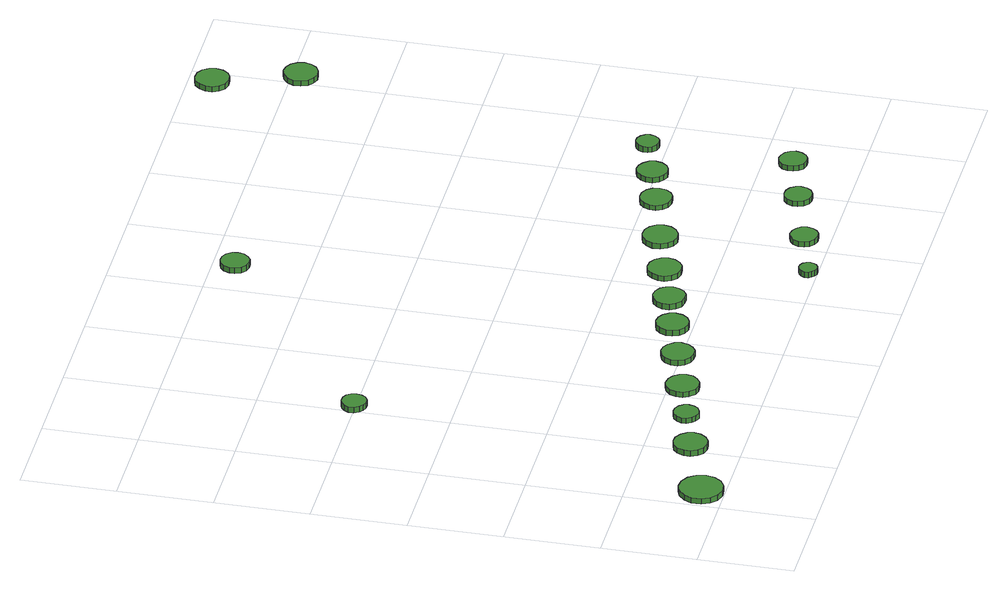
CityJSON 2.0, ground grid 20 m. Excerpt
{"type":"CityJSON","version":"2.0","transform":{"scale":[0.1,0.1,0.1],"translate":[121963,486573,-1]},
"CityObjects":{
"tree1":{"type":"SolitaryVegetationObject","attributes":{"function":"something"},"geometry":[{"type":"MultiSurface","lod":"1","boundaries":[[[0,1,2,3,4,5,6,7,8,9,10,11,12,13,14]],[[15,16,17,18,19,20,21,22,23,24,25,26,27,28,29]],[[0,29,28,1]],[[1,28,27,2]],[[2,27,26,3]],[[3,26,25,4]],[[4,25,24,5]],[[5,24,23,6]],[[6,23,22,7]],[[7,22,21,8]],[[8,21,20,9]],[[9,20,19,10]],[[10,19,18,11]],[[11,18,17,12]],[[12,17,16,13]],[[13,16,15,14]],[[14,15,29,0]]]}]},
"tree2":{"type":"SolitaryVegetationObject","attributes":{"function":"something"},"geometry":[{"type":"MultiSurface","lod":"1","boundaries":[[[30,31,32,33,34,35,36,37,38,39,40,41,42,43,44]],[[45,46,47,48,49,50,51,52,53,54,55,56,57,58,59]],[[30,59,58,31]],[[31,58,57,32]],[[32,57,56,33]],[[33,56,55,34]],[[34,55,54,35]],[[35,54,53,36]],[[36,53,52,37]],[[37,52,51,38]],[[38,51,50,39]],[[39,50,49,40]],[[40,49,48,41]],[[41,48,47,42]],[[42,47,46,43]],[[43,46,45,44]],[[44,45,59,30]]]}]},
"tree3":{"type":"SolitaryVegetationObject","attributes":{"function":"something"},"geometry":[{"type":"MultiSurface","lod":"1","boundaries":[[[60,61,62,63,64,65,66,67,68,69,70,71,72,73,74]],[[75,76,77,78,79,80,81,82,83,84,85,86,87,88,89]],[[60,89,88,61]],[[61,88,87,62]],[[62,87,86,63]],[[63,86,85,64]],[[64,85,84,65]],[[65,84,83,66]],[[66,83,82,67]],[[67,82,81,68]],[[68,81,80,69]],[[69,80,79,70]],[[70,79,78,71]],[[71,78,77,72]],[[72,77,76,73]],[[73,76,75,74]],[[74,75,89,60]]]}]},
"tree4":{"type":"SolitaryVegetationObject","attributes":{"function":"something"},"geometry":[{"type":"MultiSurface","lod":"1","boundaries":[[[90,91,92,93,94,95,96,97,98,99,100,101,102,103,104]],[[105,106,107,108,109,110,111,112,113,114,115,116,117,118,119]],[[90,119,118,91]],[[91,118,117,92]],[[92,117,116,93]],[[93,116,115,94]],[[94,115,114,95]],[[95,114,113,96]],[[96,113,112,97]],[[97,112,111,98]],[[98,111,110,99]],[[99,110,109,100]],[[100,109,108,101]],[[101,108,107,102]],[[102,107,106,103]],[[103,106,105,104]],[[104,105,119,90]]]}]},
"tree5":{"type":"SolitaryVegetationObject","attributes":{"function":"something"},"geometry":[{"type":"MultiSurface","lod":"1","boundaries":[[[120,121,122,123,124,125,126,127,128,129,130,131,132,133,134]],[[135,136,137,138,139,140,141,142,143,144,145,146,147,148,149]],[[120,149,148,121]],[[121,148,147,122]],[[122,147,146,123]],[[123,146,145,124]],[[124,145,144,125]],[[125,144,143,126]],[[126,143,142,127]],[[127,142,141,128]],[[128,141,140,129]],[[129,140,139,130]],[[130,139,138,131]],[[131,138,137,132]],[[132,137,136,133]],[[133,136,135,134]],[[134,135,149,120]]]}]},
"tree6":{"type":"SolitaryVegetationObject","attributes":{"function":"something"},"geometry":[{"type":"MultiSurface","lod":"1","boundaries":[[[150,151,152,153,154,155,156,157,158,159,160,161,162,163,164]],[[165,166,167,168,169,170,171,172,173,174,175,176,177,178,179]],[[150,179,178,151]],[[151,178,177,152]],[[152,177,176,153]],[[153,176,175,154]],[[154,175,174,155]],[[155,174,173,156]],[[156,173,172,157]],[[157,172,171,158]],[[158,171,170,159]],[[159,170,169,160]],[[160,169,168,161]],[[161,168,167,162]],[[162,167,166,163]],[[163,166,165,164]],[[164,165,179,150]]]}]},
"tree7":{"type":"SolitaryVegetationObject","attributes":{"function":"something"},"geometry":[{"type":"MultiSurface","lod":"1","boundaries":[[[180,181,182,183,184,185,186,187,188,189,190,191,192,193,194]],[[195,196,197,198,199,200,201,202,203,204,205,206,207,208,209]],[[180,209,208,181]],[[181,208,207,182]],[[182,207,206,183]],[[183,206,205,184]],[[184,205,204,185]],[[185,204,203,186]],[[186,203,202,187]],[[187,202,201,188]],[[188,201,200,189]],[[189,200,199,190]],[[190,199,198,191]],[[191,198,197,192]],[[192,197,196,193]],[[193,196,195,194]],[[194,195,209,180]]]}]},
"tree8":{"type":"SolitaryVegetationObject","attributes":{"function":"something"},"geometry":[{"type":"MultiSurface","lod":"1","boundaries":[[[210,211,212,213,214,215,216,217,218,219,220,221,222,223,224]],[[225,226,227,228,229,230,231,232,233,234,235,236,237,238,239]],[[210,239,238,211]],[[211,238,237,212]],[[212,237,236,213]],[[213,236,235,214]],[[214,235,234,215]],[[215,234,233,216]],[[216,233,232,217]],[[217,232,231,218]],[[218,231,230,219]],[[219,230,229,220]],[[220,229,228,221]],[[221,228,227,222]],[[222,227,226,223]],[[223,226,225,224]],[[224,225,239,210]]]}]},
"tree9":{"type":"SolitaryVegetationObject","attributes":{"function":"something"},"geometry":[{"type":"MultiSurface","lod":"1","boundaries":[[[240,241,242,243,244,245,246,247,248,249,250,251,252,253,254]],[[255,256,257,258,259,260,261,262,263,264,265,266,267,268,269]],[[240,269,268,241]],[[241,268,267,242]],[[242,267,266,243]],[[243,266,265,244]],[[244,265,264,245]],[[245,264,263,246]],[[246,263,262,247]],[[247,262,261,248]],[[248,261,260,249]],[[249,260,259,250]],[[250,259,258,251]],[[251,258,257,252]],[[252,257,256,253]],[[253,256,255,254]],[[254,255,269,240]]]}]},
"tree10":{"type":"SolitaryVegetationObject","attributes":{"function":"something"},"geometry":[{"type":"MultiSurface","lod":"1","boundaries":[[[270,271,272,273,274,275,276,277,278,279,280,281,282,283,284]],[[285,286,287,288,289,290,291,292,293,294,295,296,297,298,299]],[[270,299,298,271]],[[271,298,297,272]],[[272,297,296,273]],[[273,296,295,274]],[[274,295,294,275]],[[275,294,293,276]],[[276,293,292,277]],[[277,292,291,278]],[[278,291,290,279]],[[279,290,289,280]],[[280,289,288,281]],[[281,288,287,282]],[[282,287,286,283]],[[283,286,285,284]],[[284,285,299,270]]]}]},
"tree11":{"type":"SolitaryVegetationObject","attributes":{"function":"something"},"geometry":[{"type":"MultiSurface","lod":"1","boundaries":[[[300,301,302,303,304,305,306,307,308,309,310,311,312,313,314]],[[315,316,317,318,319,320,321,322,323,324,325,326,327,328,329]],[[300,329,328,301]],[[301,328,327,302]],[[302,327,326,303]],[[303,326,325,304]],[[304,325,324,305]],[[305,324,323,306]],[[306,323,322,307]],[[307,322,321,308]],[[308,321,320,309]],[[309,320,319,310]],[[310,319,318,311]],[[311,318,317,312]],[[312,317,316,313]],[[313,316,315,314]],[[314,315,329,300]]]}]},
"tree12":{"type":"SolitaryVegetationObject","attributes":{"function":"something"},"geometry":[{"type":"MultiSurface","lod":"1","boundaries":[[[330,331,332,333,334,335,336,337,338,339,340,341,342,343,344]],[[345,346,347,348,349,350,351,352,353,354,355,356,357,358,359]],[[330,359,358,331]],[[331,358,357,332]],[[332,357,356,333]],[[333,356,355,334]],[[334,355,354,335]],[[335,354,353,336]],[[336,353,352,337]],[[337,352,351,338]],[[338,351,350,339]],[[339,350,349,340]],[[340,349,348,341]],[[341,348,347,342]],[[342,347,346,343]],[[343,346,345,344]],[[344,345,359,330]]]}]},
"tree13":{"type":"SolitaryVegetationObject","attributes":{"function":"something"},"geometry":[{"type":"MultiSurface","lod":"1","boundaries":[[[360,361,362,363,364,365,366,367,368,369,370,371,372,373,374]],[[375,376,377,378,379,380,381,382,383,384,385,386,387,388,389]],[[360,389,388,361]],[[361,388,387,362]],[[362,387,386,363]],[[363,386,385,364]],[[364,385,384,365]],[[365,384,383,366]],[[366,383,382,367]],[[367,382,381,368]],[[368,381,380,369]],[[369,380,379,370]],[[370,379,378,371]],[[371,378,377,372]],[[372,377,376,373]],[[373,376,375,374]],[[374,375,389,360]]]}]},
"tree14":{"type":"SolitaryVegetationObject","attributes":{"function":"something"},"geometry":[{"type":"MultiSurface","lod":"1","boundaries":[[[390,391,392,393,394,395,396,397,398,399,400,401,402,403,404]],[[405,406,407,408,409,410,411,412,413,414,415,416,417,418,419]],[[390,419,418,391]],[[391,418,417,392]],[[392,417,416,393]],[[393,416,415,394]],[[394,415,414,395]],[[395,414,413,396]],[[396,413,412,397]],[[397,412,411,398]],[[398,411,410,399]],[[399,410,409,400]],[[400,409,408,401]],[[401,408,407,402]],[[402,407,406,403]],[[403,406,405,404]],[[404,405,419,390]]]}]},
"tree15":{"type":"SolitaryVegetationObject","attributes":{"function":"something"},"geometry":[{"type":"MultiSurface","lod":"1","boundaries":[[[420,421,422,423,424,425,426,427,428,429,430,431,432,433,434]],[[435,436,437,438,439,440,441,442,443,444,445,446,447,448,449]],[[420,449,448,421]],[[421,448,447,422]],[[422,447,446,423]],[[423,446,445,424]],[[424,445,444,425]],[[425,444,443,426]],[[426,443,442,427]],[[427,442,441,428]],[[428,441,440,429]],[[429,440,439,430]],[[430,439,438,431]],[[431,438,437,432]],[[432,437,436,433]],[[433,436,435,434]],[[434,435,449,420]]]}]},
"tree16":{"type":"SolitaryVegetationObject","attributes":{"function":"something"},"geometry":[{"type":"MultiSurface","lod":"1","boundaries":[[[450,451,452,453,454,455,456,457,458,459,460,461,462,463,464]],[[465,466,467,468,469,470,471,472,473,474,475,476,477,478,479]],[[450,479,478,451]],[[451,478,477,452]],[[452,477,476,453]],[[453,476,475,454]],[[454,475,474,455]],[[455,474,473,456]],[[456,473,472,457]],[[457,472,471,458]],[[458,471,470,459]],[[459,470,469,460]],[[460,469,468,461]],[[461,468,467,462]],[[462,467,466,463]],[[463,466,465,464]],[[464,465,479,450]]]}]},
"tree17":{"type":"SolitaryVegetationObject","attributes":{"function":"something"},"geometry":[{"type":"MultiSurface","lod":"1","boundaries":[[[480,481,482,483,484,485,486,487,488,489,490,491,492,493,494]],[[495,496,497,498,499,500,501,502,503,504,505,506,507,508,509]],[[480,509,508,481]],[[481,508,507,482]],[[482,507,506,483]],[[483,506,505,484]],[[484,505,504,485]],[[485,504,503,486]],[[486,503,502,487]],[[487,502,501,488]],[[488,501,500,489]],[[489,500,499,490]],[[490,499,498,491]],[[491,498,497,492]],[[492,497,496,493]],[[493,496,495,494]],[[494,495,509,480]]]}]},
"tree18":{"type":"SolitaryVegetationObject","attributes":{"function":"something"},"geometry":[{"type":"MultiSurface","lod":"1","boundaries":[[[510,511,512,513,514,515,516,517,518,519,520,521,522,523,524]],[[525,526,527,528,529,530,531,532,533,534,535,536,537,538,539]],[[510,539,538,511]],[[511,538,537,512]],[[512,537,536,513]],[[513,536,535,514]],[[514,535,534,515]],[[515,534,533,516]],[[516,533,532,517]],[[517,532,531,518]],[[518,531,530,519]],[[519,530,529,520]],[[520,529,528,521]],[[521,528,527,522]],[[522,527,526,523]],[[523,526,525,524]],[[524,525,539,510]]]}]},
"tree19":{"type":"SolitaryVegetationObject","attributes":{"function":"something"},"geometry":[{"type":"MultiSurface","lod":"1","boundaries":[[[540,541,542,543,544,545,546,547,548,549,550,551,552,553,554]],[[555,556,557,558,559,560,561,562,563,564,565,566,567,568,569]],[[540,569,568,541]],[[541,568,567,542]],[[542,567,566,543]],[[543,566,565,544]],[[544,565,564,545]],[[545,564,563,546]],[[546,563,562,547]],[[547,562,561,548]],[[548,561,560,549]],[[549,560,559,550]],[[550,559,558,551]],[[551,558,557,552]],[[552,557,556,553]],[[553,556,555,554]],[[554,555,569,540]]]}]},
"tree20":{"type":"SolitaryVegetationObject","attributes":{"function":"something"},"geometry":[{"type":"MultiSurface","lod":"1","boundaries":[[[570,571,572,573,574,575,576,577,578,579,580,581,582,583,584]],[[585,586,587,588,589,590,591,592,593,594,595,596,597,598,599]],[[570,599,598,571]],[[571,598,597,572]],[[572,597,596,573]],[[573,596,595,574]],[[574,595,594,575]],[[575,594,593,576]],[[576,593,592,577]],[[577,592,591,578]],[[578,591,590,579]],[[579,590,589,580]],[[580,589,588,581]],[[581,588,587,582]],[[582,587,586,583]],[[583,586,585,584]],[[584,585,599,570]]]}]}
},
"vertices":[
[91,47,23],[87,66,23],[76,81,23],[59,91,23],[40,93,23],[22,87,23],[8,74,23],[0,57,23],[0,37,23],[8,20,23],[22,7,23],[40,1,23],[59,3,23],[76,13,23],[87,28,23],[87,28,11],[76,13,11],[59,3,11],[40,1,11],[22,7,11],[8,20,11],[0,37,11],[0,57,11],[8,74,11],[22,87,11],[40,93,11],[59,91,11],[76,81,11],[87,66,11],[91,47,11],
[253,107,18],[250,121,18],[241,133,18],[228,141,18],[214,142,18],[200,138,18],[189,128,18],[183,114,18],[183,100,18],[189,86,18],[200,76,18],[214,72,18],[228,73,18],[241,81,18],[250,93,18],[250,93,5],[241,81,5],[228,73,5],[214,72,5],[200,76,5],[189,86,5],[183,100,5],[183,114,5],[189,128,5],[200,138,5],[214,142,5],[228,141,5],[241,133,5],[250,121,5],[253,107,5],
[356,141,17],[354,152,17],[348,160,17],[338,166,17],[327,167,17],[317,164,17],[309,156,17],[304,146,17],[304,135,17],[309,125,17],[317,118,17],[327,114,17],[338,116,17],[348,121,17],[354,130,17],[354,130,5],[348,121,5],[338,116,5],[327,114,5],[317,118,5],[309,125,5],[304,135,5],[304,146,5],[309,156,5],[317,164,5],[327,167,5],[338,166,5],[348,160,5],[354,152,5],[356,141,5],
[237,801,26],[235,812,26],[229,821,26],[219,826,26],[208,827,26],[198,824,26],[190,817,26],[185,807,26],[185,796,26],[190,786,26],[198,779,26],[208,775,26],[219,776,26],[229,782,26],[235,791,26],[235,791,13],[229,782,13],[219,776,13],[208,775,13],[198,779,13],[190,786,13],[185,796,13],[185,807,13],[190,817,13],[198,824,13],[208,827,13],[219,826,13],[229,821,13],[235,812,13],[237,801,13],
[468,171,17],[465,185,17],[456,197,17],[444,204,17],[429,206,17],[416,201,17],[405,192,17],[399,178,17],[399,164,17],[405,151,17],[416,141,17],[429,137,17],[444,138,17],[456,146,17],[465,157,17],[465,157,5],[456,146,5],[444,138,5],[429,137,5],[416,141,5],[405,151,5],[399,164,5],[399,178,5],[405,192,5],[416,201,5],[429,206,5],[444,204,5],[456,197,5],[465,185,5],[468,171,5],
[584,207,17],[581,221,17],[572,233,17],[560,240,17],[545,242,17],[532,237,17],[521,228,17],[515,214,17],[515,200,17],[521,187,17],[532,177,17],[545,173,17],[560,174,17],[572,181,17],[581,193,17],[581,193,5],[572,181,5],[560,174,5],[545,173,5],[532,177,5],[521,187,5],[515,200,5],[515,214,5],[521,228,5],[532,237,5],[545,242,5],[560,240,5],[572,233,5],[581,221,5],[584,207,5],
[690,242,18],[687,256,18],[679,267,18],[667,274,18],[653,276,18],[639,272,18],[629,262,18],[623,249,18],[623,235,18],[629,222,18],[639,213,18],[653,208,18],[667,210,18],[679,217,18],[687,228,18],[687,228,5],[679,217,5],[667,210,5],[653,208,5],[639,213,5],[629,222,5],[623,235,5],[623,249,5],[629,262,5],[639,272,5],[653,276,5],[667,274,5],[679,267,5],[687,256,5],[690,242,5],
[787,270,18],[784,284,18],[776,295,18],[764,302,18],[750,304,18],[736,300,18],[726,290,18],[720,277,18],[720,263,18],[726,251,18],[736,241,18],[750,237,18],[764,238,18],[776,245,18],[784,257,18],[784,257,5],[776,245,5],[764,238,5],[750,237,5],[736,241,5],[726,251,5],[720,263,5],[720,277,5],[726,290,5],[736,300,5],[750,304,5],[764,302,5],[776,295,5],[784,284,5],[787,270,5],
[938,20,18],[936,28,18],[932,34,18],[925,38,18],[917,39,18],[910,36,18],[904,31,18],[900,24,18],[900,16,18],[904,9,18],[910,4,18],[917,1,18],[925,2,18],[932,6,18],[936,12,18],[936,12,5],[932,6,5],[925,2,5],[917,1,5],[910,4,5],[904,9,5],[900,16,5],[900,24,5],[904,31,5],[910,36,5],[917,39,5],[925,38,5],[932,34,5],[936,28,5],[938,20,5],
[894,303,17],[891,317,17],[883,329,17],[870,337,17],[855,338,17],[841,334,17],[830,324,17],[824,310,17],[824,296,17],[830,282,17],[841,272,17],[855,268,17],[870,269,17],[883,277,17],[891,289,17],[891,289,5],[883,277,5],[870,269,5],[855,268,5],[841,272,5],[830,282,5],[824,296,5],[824,310,5],[830,324,5],[841,334,5],[855,338,5],[870,337,5],[883,329,5],[891,317,5],[894,303,5],
[718,1153,22],[716,1165,22],[708,1176,22],[697,1182,22],[685,1183,22],[673,1179,22],[664,1171,22],[659,1159,22],[659,1147,22],[664,1135,22],[673,1127,22],[685,1123,22],[697,1124,22],[708,1131,22],[716,1141,22],[716,1141,9],[708,1131,9],[697,1124,9],[685,1123,9],[673,1127,9],[664,1135,9],[659,1147,9],[659,1159,9],[664,1171,9],[673,1179,9],[685,1183,9],[697,1182,9],[708,1176,9],[716,1165,9],[718,1153,9],
[1069,55,18],[1066,67,18],[1059,76,18],[1049,82,18],[1037,84,18],[1025,80,18],[1016,72,18],[1011,61,18],[1011,49,18],[1016,38,18],[1025,30,18],[1037,26,18],[1049,27,18],[1059,33,18],[1066,43,18],[1066,43,6],[1059,33,6],[1049,27,6],[1037,26,6],[1025,30,6],[1016,38,6],[1011,49,6],[1011,61,6],[1016,72,6],[1025,80,6],[1037,84,6],[1049,82,6],[1059,76,6],[1066,67,6],[1069,55,6],
[1015,339,17],[1012,354,17],[1003,366,17],[990,374,17],[974,375,17],[960,371,17],[949,361,17],[942,347,17],[942,331,17],[949,317,17],[960,307,17],[974,302,17],[990,304,17],[1003,312,17],[1012,324,17],[1012,324,5],[1003,312,5],[990,304,5],[974,302,5],[960,307,5],[949,317,5],[942,331,5],[942,347,5],[949,361,5],[960,371,5],[974,375,5],[990,374,5],[1003,366,5],[1012,354,5],[1015,339,5],
[1218,101,17],[1216,112,17],[1209,122,17],[1198,128,17],[1186,129,17],[1175,126,17],[1166,118,17],[1161,107,17],[1161,95,17],[1166,84,17],[1175,75,17],[1186,72,17],[1198,73,17],[1209,79,17],[1216,89,17],[1216,89,5],[1209,79,5],[1198,73,5],[1186,72,5],[1175,75,5],[1166,84,5],[1161,95,5],[1161,107,5],[1166,118,5],[1175,126,5],[1186,129,5],[1198,128,5],[1209,122,5],[1216,112,5],[1218,101,5],
[1150,378,17],[1147,392,17],[1139,403,17],[1127,410,17],[1113,411,17],[1099,407,17],[1089,398,17],[1083,385,17],[1083,371,17],[1089,358,17],[1099,349,17],[1113,345,17],[1127,346,17],[1139,353,17],[1147,364,17],[1147,364,6],[1139,353,6],[1127,346,6],[1113,345,6],[1099,349,6],[1089,358,6],[1083,371,6],[1083,385,6],[1089,398,6],[1099,407,6],[1113,411,6],[1127,410,6],[1139,403,6],[1147,392,6],[1150,378,6],
[1246,407,19],[1243,421,19],[1235,431,19],[1224,438,19],[1210,440,19],[1198,435,19],[1188,426,19],[1182,414,19],[1182,401,19],[1188,388,19],[1198,380,19],[1210,375,19],[1224,377,19],[1235,383,19],[1243,394,19],[1243,394,7],[1235,383,7],[1224,377,7],[1210,375,7],[1198,380,7],[1188,388,7],[1182,401,7],[1182,414,7],[1188,426,7],[1198,435,7],[1210,440,7],[1224,438,7],[1235,431,7],[1243,421,7],[1246,407,7],
[1348,140,17],[1345,152,17],[1338,161,17],[1328,167,17],[1316,169,17],[1304,165,17],[1295,157,17],[1291,146,17],[1291,134,17],[1295,123,17],[1304,115,17],[1316,111,17],[1328,112,17],[1338,118,17],[1345,128,17],[1345,128,5],[1338,118,5],[1328,112,5],[1316,111,5],[1304,115,5],[1295,123,5],[1291,134,5],[1291,146,5],[1295,157,5],[1304,165,5],[1316,169,5],[1328,167,5],[1338,161,5],[1345,152,5],[1348,140,5],
[1336,439,23],[1334,449,23],[1328,457,23],[1320,462,23],[1310,463,23],[1300,460,23],[1292,453,23],[1288,444,23],[1288,434,23],[1292,425,23],[1300,418,23],[1310,415,23],[1320,416,23],[1328,421,23],[1334,429,23],[1334,429,10],[1328,421,10],[1320,416,10],[1310,415,10],[1300,418,10],[1292,425,10],[1288,434,10],[1288,444,10],[1292,453,10],[1300,460,10],[1310,463,10],[1320,462,10],[1328,457,10],[1334,449,10],[1336,439,10],
[1388,1348,26],[1385,1362,26],[1377,1374,26],[1364,1382,26],[1349,1383,26],[1335,1379,26],[1324,1369,26],[1318,1355,26],[1318,1340,26],[1324,1327,26],[1335,1317,26],[1349,1313,26],[1364,1314,26],[1377,1322,26],[1385,1333,26],[1385,1333,14],[1377,1322,14],[1364,1314,14],[1349,1313,14],[1335,1317,14],[1324,1327,14],[1318,1340,14],[1318,1355,14],[1324,1369,14],[1335,1379,14],[1349,1383,14],[1364,1382,14],[1377,1374,14],[1385,1362,14],[1388,1348,14],
[1449,1178,26],[1445,1193,26],[1437,1205,26],[1424,1212,26],[1409,1214,26],[1395,1209,26],[1384,1199,26],[1378,1186,26],[1378,1171,26],[1384,1157,26],[1395,1148,26],[1409,1143,26],[1424,1145,26],[1437,1152,26],[1445,1164,26],[1445,1164,14],[1437,1152,14],[1424,1145,14],[1409,1143,14],[1395,1148,14],[1384,1157,14],[1378,1171,14],[1378,1186,14],[1384,1199,14],[1395,1209,14],[1409,1214,14],[1424,1212,14],[1437,1205,14],[1445,1193,14],[1449,1178,14]
]}
